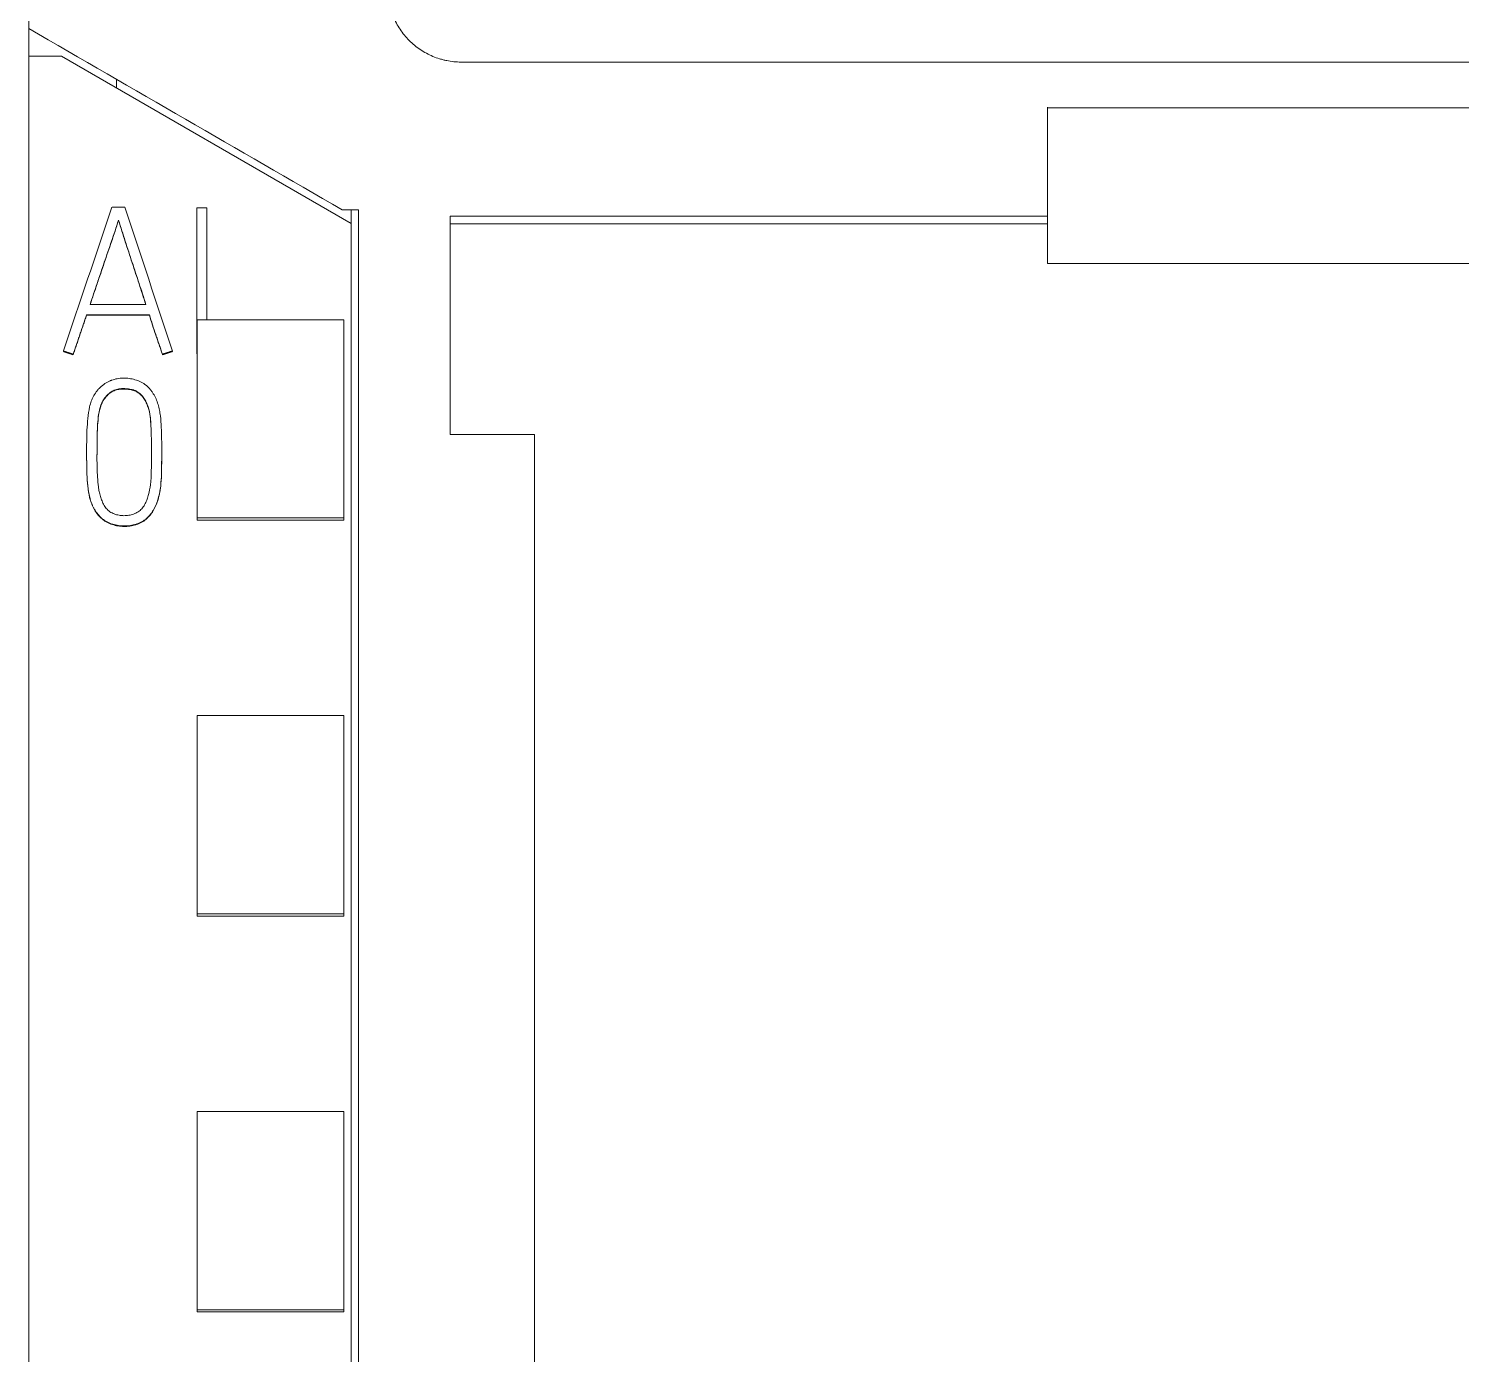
# Model space of a CAD drawing. Header units: millimetres. Extents: x 4134 to 7422, y 1400 to 3585.
# Drawn here: x 5938.25 to 5957.8, y 3342.75 to 3360.83 of the extents above; entities that cross this region are included whole.
import ezdxf

# ---------------------------------------------------------------- set-up
doc = ezdxf.new("R2010")
doc.units = ezdxf.units.MM
doc.layers.add('000-PI-Oprema', color=30, linetype='Continuous', lineweight=5)

# ---------------------------------------------------------------- blocks, each defined once
blk = doc.blocks.new('IM 155-5 PN ST - 6ES7155-5AA01-0AB0')
at = {"color": 0, "linetype": 'ByBlock', "lineweight": 0, "ltscale": 0.25}
blk.add_lwpolyline([(0, 147.007), (34.8, 147.007), (34.8, 0), (0, 0), (0, 147.007)], dxfattribs=at)
at = {"layer": '000-PI-Oprema', "color": 0, "linetype": 'ByBlock', "lineweight": 0}
blk.add_open_spline([(34.8, 8.007), (34.8, 8.859), (34.8, 10.524), (34.8, 12.857), (34.8, 14.973), (34.8, 17.743), (34.8, 21.643), (34.8, 27.557), (34.8, 37.017), (34.8, 50.127), (34.8, 67.357), (34.8, 85.999), (34.8, 103.048), (34.8, 118.245), (34.8, 128.598), (34.8, 136.94), (34.8, 141.966), (34.8, 145.414), (34.8, 147.007)], degree=3, knots=[0, 0, 0, 0, 0.018357, 0.035822, 0.050221, 0.063898, 0.09543, 0.134182, 0.191169, 0.299064, 0.416456, 0.562341, 0.701008, 0.784589, 0.890964, 0.925157, 0.965428, 1, 1, 1, 1], dxfattribs=at)
blk = doc.blocks.new('S7-1500 AI HS - 6ES7531-7NF10-0AB0')
at = {"layer": '000-PI-Oprema', "color": 0, "linetype": 'ByBlock', "lineweight": 0}
for p, q in [((0, 134.961), (0, 134.681)), ((0, 134.681), (0, 21.262)), ((0.45, 134.681), (0, 134.681)), ((0.45, 134.681), (4.4, 132.4)), ((5.9, 134.6), (28.9, 134.6)), ((1.2, 134.248), (1.2, 134.365)), ((20.9, 133.978), (13.9, 133.978)), ((1.137, 132.62), (1.314, 132.62)), ((2.293, 130.628), (2.293, 132.612)), ((2.293, 132.612), (2.432, 132.612)), ((2.432, 132.612), (2.432, 131.086)), ((4.5, 132.586), (4.278, 132.586)), ((4.5, 132.586), (4.278, 132.586)), ((4.4, 132.586), (4.4, 132.4)), ((1.225, 132.444), (1.225, 132.437)), ((4.4, 132.4), (4.4, 23.585)), ((5.75, 129.52), (5.75, 132.5)), ((13.9, 132.5), (5.75, 132.5)), ((13.9, 132.394), (5.75, 132.394)), ((13.9, 132.394), (13.9, 132.5)), ((13.9, 131.851), (13.9, 132.394)), ((20.9, 131.851), (13.9, 131.851)), ((0.837, 131.293), (1.6, 131.293)), ((0.79, 131.152), (0.79, 131.146)), ((1.647, 131.152), (0.79, 131.152)), ((0.79, 131.146), (1.647, 131.146)), ((1.647, 131.152), (1.647, 131.146)), ((2.3, 128.383), (2.3, 131.086)), ((4.3, 131.086), (2.3, 131.086)), ((4.3, 128.383), (4.3, 131.086)), ((0.474, 130.658), (0.474, 130.652)), ((0.607, 130.614), (0.607, 130.608)), ((1.825, 130.614), (1.825, 130.608)), ((1.961, 130.658), (1.961, 130.652)), ((2.293, 130.628), (2.293, 130.622)), ((2.3, 130.628), (2.293, 130.628)), ((2.293, 130.622), (2.3, 130.622)), ((6.9, 129.52), (5.75, 129.52)), ((0.791, 129.292), (0.791, 129.286)), ((1.815, 129.244), (1.815, 129.25)), ((2.3, 128.349), (2.3, 128.383)), ((4.3, 128.383), (2.3, 128.383)), ((4.3, 128.349), (2.3, 128.349)), ((4.3, 128.349), (4.3, 128.383)), ((2.3, 122.981), (2.3, 125.684)), ((4.3, 125.684), (2.3, 125.684)), ((4.3, 122.981), (4.3, 125.684)), ((2.3, 122.949), (2.3, 122.981)), ((4.3, 122.981), (2.3, 122.981)), ((4.3, 122.949), (4.3, 122.981)), ((4.3, 122.949), (2.3, 122.949)), ((2.3, 117.58), (2.3, 120.283)), ((4.3, 120.283), (2.3, 120.283)), ((4.3, 117.58), (4.3, 120.283)), ((2.3, 117.549), (2.3, 117.58)), ((4.3, 117.58), (2.3, 117.58)), ((4.3, 117.549), (2.3, 117.549)), ((4.3, 117.549), (4.3, 117.58))]:
    blk.add_line(p, q, dxfattribs=at)
at = {"layer": '000-PI-Oprema', "color": 7, "linetype": 'Continuous', "lineweight": 13}
for centre, major_axis, ratio, start_param, end_param in [((-17.883, 13.538), (337.753, 1006.406), 0.018824, 1.458513, 1.460476), ((19.571, 15.387), (-326.682, 998.393), 0.018302, 4.822113, 4.824092)]:
    blk.add_ellipse(centre, major_axis=major_axis, ratio=ratio, start_param=start_param, end_param=end_param, dxfattribs=at)
at = {"layer": '000-PI-Oprema', "color": 0, "linetype": 'ByBlock', "lineweight": 0}
for points, knots in [([(4.9, 135.6), (4.9, 135.534), (4.907, 135.47), (4.926, 135.374), (4.934, 135.343), (4.953, 135.28), (4.964, 135.249), (5.002, 135.159), (5.032, 135.101), (5.086, 135.02), (5.105, 134.993), (5.147, 134.942), (5.168, 134.917), (5.237, 134.848), (5.288, 134.807), (5.369, 134.752), (5.398, 134.735), (5.456, 134.705), (5.515, 134.677), (5.576, 134.654), (5.623, 134.64), (5.639, 134.635), (5.671, 134.627), (5.687, 134.623), (5.768, 134.607), (5.834, 134.6), (5.9, 134.6)], [0, 0, 0, 0, 0.125, 0.125, 0.1875, 0.1875, 0.25, 0.25, 0.375, 0.375, 0.4375, 0.4375, 0.5, 0.5, 0.625, 0.625, 0.6875, 0.6875, 0.75, 0.8125, 0.8125, 0.84375, 0.84375, 0.875, 0.875, 1, 1, 1, 1]), ([(4.5, 132.586), (4.5, 129.542), (4.5, 119.972), (4.5, 105.802), (4.5, 91.235), (4.5, 77.025), (4.5, 62.731), (4.5, 47.245), (4.5, 34.605), (4.5, 26.64), (4.5, 23.299)], [0, 0, 0, 0, 0.083934, 0.263736, 0.389889, 0.484142, 0.653794, 0.78188, 0.908517, 1, 1, 1, 1]), ([(1.225, 132.444), (1.209, 132.396), (1.194, 132.347), (1.162, 132.251), (1.146, 132.203), (1.097, 132.06), (1.064, 131.964), (0.999, 131.773), (0.966, 131.677), (0.902, 131.485), (0.869, 131.389), (0.837, 131.293)], [0, 0, 0, 0, 0.125, 0.125, 0.25, 0.25, 0.5, 0.5, 0.75, 0.75, 1, 1, 1, 1]), ([(0.839, 131.293), (0.871, 131.387), (0.902, 131.481), (0.966, 131.67), (0.999, 131.766), (1.064, 131.958), (1.097, 132.054), (1.146, 132.197), (1.162, 132.245), (1.194, 132.341), (1.209, 132.389), (1.225, 132.437)], [0, 0, 0, 0, 0.245947, 0.245947, 0.497298, 0.497298, 0.748649, 0.748649, 0.874324, 0.874324, 1, 1, 1, 1]), ([(1.6, 131.293), (1.569, 131.389), (1.538, 131.485), (1.475, 131.677), (1.444, 131.772), (1.381, 131.964), (1.349, 132.06), (1.303, 132.204), (1.287, 132.252), (1.257, 132.348), (1.241, 132.396), (1.225, 132.444)], [0, 0, 0, 0, 0.25, 0.25, 0.5, 0.5, 0.75, 0.75, 0.875, 0.875, 1, 1, 1, 1]), ([(1.225, 132.437), (1.241, 132.389), (1.257, 132.341), (1.287, 132.245), (1.303, 132.197), (1.349, 132.054), (1.381, 131.958), (1.444, 131.766), (1.475, 131.67), (1.537, 131.481), (1.568, 131.387), (1.598, 131.293)], [0, 0, 0, 0, 0.125676, 0.125676, 0.251351, 0.251351, 0.502702, 0.502702, 0.754053, 0.754053, 1, 1, 1, 1]), ([(1.825, 130.614), (1.818, 130.637), (1.81, 130.659), (1.796, 130.704), (1.788, 130.726), (1.772, 130.771), (1.764, 130.793), (1.749, 130.838), (1.742, 130.86), (1.719, 130.927), (1.704, 130.972), (1.675, 131.062), (1.661, 131.107), (1.647, 131.152)], [0, 0, 0, 0, 0.125, 0.125, 0.25, 0.25, 0.375, 0.375, 0.5, 0.5, 0.75, 0.75, 1, 1, 1, 1]), ([(1.647, 131.146), (1.661, 131.101), (1.675, 131.056), (1.704, 130.966), (1.719, 130.921), (1.742, 130.854), (1.749, 130.832), (1.764, 130.787), (1.772, 130.765), (1.788, 130.72), (1.796, 130.698), (1.81, 130.653), (1.818, 130.631), (1.825, 130.608)], [0, 0, 0, 0, 0.25, 0.25, 0.5, 0.5, 0.625, 0.625, 0.75, 0.75, 0.875, 0.875, 1, 1, 1, 1]), ([(1.132, 130.26), (1.157, 130.269), (1.183, 130.276), (1.236, 130.286), (1.263, 130.288), (1.317, 130.289), (1.344, 130.288), (1.398, 130.28), (1.424, 130.275), (1.476, 130.259), (1.501, 130.25), (1.538, 130.232), (1.55, 130.226), (1.573, 130.212), (1.584, 130.205), (1.616, 130.18), (1.636, 130.162), (1.662, 130.131), (1.67, 130.121), (1.686, 130.099), (1.694, 130.088), (1.714, 130.053), (1.727, 130.03), (1.748, 129.981), (1.757, 129.955), (1.769, 129.917), (1.772, 129.904), (1.779, 129.878), (1.788, 129.839), (1.802, 129.748), (1.807, 129.669), (1.812, 129.563), (1.813, 129.511), (1.815, 129.405), (1.815, 129.352), (1.815, 129.246), (1.815, 129.141), (1.813, 129.035), (1.81, 128.93), (1.807, 128.877), (1.796, 128.772), (1.788, 128.72), (1.77, 128.655), (1.767, 128.642), (1.759, 128.616), (1.754, 128.603), (1.74, 128.566), (1.729, 128.541), (1.711, 128.505), (1.704, 128.493), (1.69, 128.47), (1.683, 128.459), (1.659, 128.426), (1.642, 128.406), (1.613, 128.378), (1.603, 128.369), (1.581, 128.353), (1.57, 128.345), (1.535, 128.324), (1.511, 128.312), (1.473, 128.298), (1.46, 128.294), (1.434, 128.287), (1.421, 128.283), (1.381, 128.276), (1.354, 128.273), (1.3, 128.271), (1.273, 128.272), (1.219, 128.278), (1.192, 128.283), (1.153, 128.293), (1.14, 128.297), (1.115, 128.307), (1.102, 128.312), (1.065, 128.329), (1.042, 128.343), (1.009, 128.367), (0.999, 128.375), (0.978, 128.393), (0.969, 128.403), (0.942, 128.433), (0.925, 128.455), (0.903, 128.489), (0.897, 128.501), (0.884, 128.524), (0.878, 128.536), (0.861, 128.573), (0.852, 128.598), (0.84, 128.637), (0.836, 128.65), (0.83, 128.676), (0.827, 128.689), (0.818, 128.728), (0.814, 128.755), (0.796, 128.887), (0.794, 128.994), (0.791, 129.154), (0.791, 129.207), (0.791, 129.314), (0.791, 129.367), (0.792, 129.474), (0.793, 129.527), (0.798, 129.634), (0.802, 129.687), (0.813, 129.792), (0.82, 129.845), (0.838, 129.923), (0.845, 129.949), (0.859, 129.988), (0.864, 130.001), (0.876, 130.026), (0.882, 130.038), (0.901, 130.073), (0.917, 130.096), (0.943, 130.128), (0.952, 130.138), (0.971, 130.158), (0.981, 130.167), (1.012, 130.194), (1.034, 130.21), (1.069, 130.231), (1.081, 130.238), (1.1, 130.247), (1.109, 130.251), (1.119, 130.255), (1.125, 130.257), (1.129, 130.259), (1.132, 130.26)], [0, 0, 0, 0, 0.015625, 0.015625, 0.03125, 0.03125, 0.046875, 0.046875, 0.0625, 0.0625, 0.078125, 0.078125, 0.085937, 0.085937, 0.09375, 0.09375, 0.109375, 0.109375, 0.117187, 0.117187, 0.125, 0.125, 0.140625, 0.140625, 0.15625, 0.15625, 0.164062, 0.164062, 0.171875, 0.1875, 0.21875, 0.21875, 0.25, 0.25, 0.28125, 0.28125, 0.3125, 0.34375, 0.34375, 0.375, 0.375, 0.40625, 0.40625, 0.414062, 0.414062, 0.421875, 0.421875, 0.4375, 0.4375, 0.445312, 0.445312, 0.453125, 0.453125, 0.46875, 0.46875, 0.476562, 0.476562, 0.484375, 0.484375, 0.5, 0.5, 0.507812, 0.507812, 0.515625, 0.515625, 0.53125, 0.53125, 0.546875, 0.546875, 0.5625, 0.5625, 0.570312, 0.570312, 0.578125, 0.578125, 0.59375, 0.59375, 0.601562, 0.601562, 0.609375, 0.609375, 0.625, 0.625, 0.632812, 0.632812, 0.640625, 0.640625, 0.65625, 0.65625, 0.664062, 0.664062, 0.671875, 0.671875, 0.6875, 0.6875, 0.75, 0.75, 0.78125, 0.78125, 0.8125, 0.8125, 0.84375, 0.84375, 0.875, 0.875, 0.90625, 0.90625, 0.921875, 0.921875, 0.929687, 0.929687, 0.9375, 0.9375, 0.953125, 0.953125, 0.960937, 0.960937, 0.96875, 0.96875, 0.984375, 0.984375, 0.992187, 0.992187, 0.996094, 0.998047, 0.998047, 1, 1, 1, 1]), ([(1.475, 130.108), (1.495, 130.097), (1.512, 130.083), (1.544, 130.052), (1.559, 130.034), (1.584, 129.997), (1.595, 129.978), (1.614, 129.938), (1.622, 129.917), (1.643, 129.853), (1.652, 129.81), (1.661, 129.744), (1.663, 129.722), (1.666, 129.677), (1.667, 129.655), (1.673, 129.544), (1.675, 129.455), (1.677, 129.277), (1.676, 129.188), (1.674, 129.054), (1.673, 128.987), (1.67, 128.921), (1.666, 128.876), (1.664, 128.854), (1.655, 128.788), (1.648, 128.744), (1.631, 128.68), (1.625, 128.658), (1.609, 128.616), (1.601, 128.596), (1.585, 128.566), (1.58, 128.556), (1.568, 128.537), (1.561, 128.528), (1.54, 128.502), (1.524, 128.486), (1.497, 128.466), (1.488, 128.46), (1.468, 128.449), (1.458, 128.444), (1.437, 128.435), (1.427, 128.432), (1.405, 128.425), (1.394, 128.422), (1.361, 128.416), (1.339, 128.413), (1.306, 128.412), (1.294, 128.412), (1.272, 128.413), (1.261, 128.414), (1.227, 128.419), (1.206, 128.423), (1.173, 128.434), (1.163, 128.438), (1.142, 128.447), (1.122, 128.457), (1.104, 128.469), (1.086, 128.483), (1.077, 128.491), (1.062, 128.507), (1.055, 128.515), (1.041, 128.533), (1.035, 128.543), (1.018, 128.572), (1.009, 128.592), (0.992, 128.633), (0.985, 128.654), (0.972, 128.697), (0.967, 128.719), (0.958, 128.762), (0.947, 128.827), (0.942, 128.893), (0.934, 129.024), (0.932, 129.111), (0.932, 129.243), (0.933, 129.287), (0.933, 129.375), (0.933, 129.419), (0.934, 129.507), (0.936, 129.551), (0.939, 129.639), (0.942, 129.682), (0.951, 129.77), (0.957, 129.814), (0.969, 129.867), (0.972, 129.878), (0.979, 129.899), (0.982, 129.909), (0.994, 129.94), (1.003, 129.96), (1.024, 129.998), (1.037, 130.017), (1.065, 130.051), (1.08, 130.066), (1.105, 130.088), (1.114, 130.094), (1.133, 130.107), (1.142, 130.112), (1.162, 130.122), (1.172, 130.126), (1.194, 130.133), (1.204, 130.136), (1.237, 130.143), (1.259, 130.145), (1.292, 130.146), (1.303, 130.146), (1.325, 130.145), (1.336, 130.144), (1.369, 130.141), (1.391, 130.137), (1.423, 130.129), (1.434, 130.126), (1.45, 130.12), (1.457, 130.116), (1.465, 130.113), (1.47, 130.11), (1.472, 130.109), (1.475, 130.108)], [0, 0, 0, 0, 0.015625, 0.015625, 0.03125, 0.03125, 0.046875, 0.046875, 0.0625, 0.0625, 0.09375, 0.09375, 0.109375, 0.109375, 0.125, 0.125, 0.1875, 0.1875, 0.25, 0.25, 0.28125, 0.296875, 0.296875, 0.3125, 0.3125, 0.34375, 0.34375, 0.359375, 0.359375, 0.375, 0.375, 0.382813, 0.382813, 0.390625, 0.390625, 0.40625, 0.40625, 0.414063, 0.414063, 0.421875, 0.421875, 0.429688, 0.429688, 0.4375, 0.4375, 0.453125, 0.453125, 0.460938, 0.460938, 0.46875, 0.46875, 0.484375, 0.484375, 0.492188, 0.492188, 0.5, 0.507813, 0.507813, 0.515625, 0.515625, 0.523438, 0.523438, 0.53125, 0.53125, 0.546875, 0.546875, 0.5625, 0.5625, 0.578125, 0.578125, 0.59375, 0.625, 0.625, 0.6875, 0.6875, 0.71875, 0.71875, 0.75, 0.75, 0.78125, 0.78125, 0.8125, 0.8125, 0.84375, 0.84375, 0.851563, 0.851563, 0.859375, 0.859375, 0.875, 0.875, 0.890625, 0.890625, 0.90625, 0.90625, 0.914063, 0.914063, 0.921875, 0.921875, 0.929688, 0.929688, 0.9375, 0.9375, 0.953125, 0.953125, 0.960938, 0.960938, 0.96875, 0.96875, 0.984375, 0.984375, 0.992188, 0.992188, 0.996094, 0.998047, 0.998047, 1, 1, 1, 1]), ([(1.475, 130.101), (1.455, 130.112), (1.434, 130.12), (1.402, 130.128), (1.391, 130.13), (1.369, 130.134), (1.358, 130.136), (1.324, 130.139), (1.302, 130.14), (1.257, 130.139), (1.235, 130.136), (1.202, 130.129), (1.191, 130.126), (1.17, 130.119), (1.16, 130.114), (1.14, 130.104), (1.13, 130.099), (1.111, 130.086), (1.102, 130.079), (1.085, 130.065), (1.077, 130.057), (1.062, 130.041), (1.054, 130.032), (1.033, 130.006), (1.021, 129.987), (1.005, 129.958), (1, 129.948), (0.991, 129.927), (0.987, 129.917), (0.976, 129.885), (0.97, 129.864), (0.955, 129.799), (0.95, 129.755), (0.942, 129.667), (0.939, 129.623), (0.935, 129.534), (0.934, 129.49), (0.933, 129.401), (0.933, 129.357), (0.933, 129.274), (0.932, 129.235), (0.932, 129.196)], [0, 0, 0, 0, 0.050638, 0.050638, 0.075957, 0.075957, 0.101276, 0.101276, 0.151914, 0.151914, 0.202552, 0.202552, 0.227871, 0.227871, 0.25319, 0.25319, 0.278509, 0.278509, 0.303828, 0.303828, 0.329147, 0.329147, 0.354466, 0.354466, 0.405104, 0.405104, 0.430423, 0.430423, 0.455742, 0.455742, 0.50638, 0.50638, 0.607656, 0.607656, 0.708933, 0.708933, 0.810209, 0.810209, 0.911485, 0.911485, 1, 1, 1, 1]), ([(1.676, 129.292), (1.676, 129.317), (1.676, 129.342), (1.675, 129.455), (1.672, 129.544), (1.666, 129.676), (1.663, 129.72), (1.652, 129.808), (1.643, 129.851), (1.622, 129.913), (1.613, 129.933), (1.599, 129.963), (1.594, 129.973), (1.583, 129.992), (1.571, 130.011), (1.558, 130.028), (1.544, 130.045), (1.536, 130.054), (1.52, 130.069), (1.512, 130.077), (1.498, 130.087), (1.494, 130.09), (1.485, 130.096), (1.48, 130.099), (1.475, 130.101)], [0, 0, 0, 0, 0.086827, 0.086827, 0.391218, 0.391218, 0.543414, 0.543414, 0.695609, 0.695609, 0.771707, 0.771707, 0.809756, 0.809756, 0.847805, 0.885853, 0.885853, 0.923902, 0.923902, 0.961951, 0.961951, 0.980976, 0.980976, 1, 1, 1, 1]), ([(6.9, 129.52), (6.9, 127.497), (6.9, 118.948), (6.9, 105.802), (6.9, 91.235), (6.9, 77.025), (6.9, 62.731), (6.9, 47.245), (6.9, 34.486), (6.9, 25.605), (6.9, 21.348), (6.9, 20.55)], [0, 0, 0, 0, 0.055935, 0.236292, 0.362833, 0.457376, 0.627551, 0.756032, 0.883059, 0.978086, 1, 1, 1, 1]), ([(0.791, 129.286), (0.791, 129.223), (0.791, 129.16), (0.793, 129.044), (0.794, 128.991), (0.799, 128.884), (0.803, 128.83), (0.817, 128.724), (0.827, 128.671), (0.847, 128.607), (0.851, 128.595), (0.861, 128.569), (0.866, 128.557), (0.882, 128.52), (0.895, 128.497), (0.916, 128.463), (0.923, 128.452), (0.939, 128.431), (0.948, 128.42), (0.975, 128.39), (0.995, 128.372), (1.027, 128.347), (1.038, 128.34), (1.061, 128.326), (1.073, 128.32), (1.109, 128.302), (1.135, 128.293), (1.174, 128.282), (1.187, 128.278), (1.213, 128.273), (1.227, 128.271), (1.267, 128.266), (1.294, 128.265), (1.334, 128.266), (1.348, 128.267), (1.375, 128.269), (1.388, 128.271), (1.428, 128.278), (1.454, 128.285), (1.492, 128.299), (1.504, 128.304), (1.529, 128.315), (1.541, 128.321), (1.575, 128.342), (1.597, 128.358), (1.627, 128.385), (1.637, 128.395), (1.655, 128.415), (1.671, 128.436), (1.686, 128.458), (1.701, 128.481), (1.707, 128.493), (1.726, 128.529), (1.737, 128.553), (1.756, 128.603), (1.765, 128.628), (1.779, 128.68), (1.785, 128.706), (1.795, 128.759), (1.798, 128.785), (1.807, 128.865), (1.81, 128.918), (1.813, 129.024), (1.814, 129.077), (1.815, 129.168), (1.815, 129.206), (1.815, 129.244)], [0, 0, 0, 0, 0.073866, 0.073866, 0.136839, 0.136839, 0.199811, 0.199811, 0.262783, 0.262783, 0.278526, 0.278526, 0.29427, 0.29427, 0.325756, 0.325756, 0.341499, 0.341499, 0.357242, 0.357242, 0.388728, 0.388728, 0.404471, 0.404471, 0.420214, 0.420214, 0.4517, 0.4517, 0.467443, 0.467443, 0.483186, 0.483186, 0.514673, 0.514673, 0.530416, 0.530416, 0.546159, 0.546159, 0.577645, 0.577645, 0.593388, 0.593388, 0.609131, 0.609131, 0.640617, 0.640617, 0.65636, 0.65636, 0.672103, 0.687846, 0.687846, 0.703589, 0.703589, 0.735076, 0.735076, 0.766562, 0.766562, 0.798048, 0.798048, 0.829534, 0.829534, 0.892506, 0.892506, 0.955479, 0.955479, 1, 1, 1, 1])]:
    blk.add_open_spline(points, degree=3, knots=knots, dxfattribs=at)
for points in [[(4.278, 132.586), (2.852, 133.409), (1.426, 134.232), (0, 135.056)], [(13.9, 133.984), (13.9, 133.489), (13.9, 132.995), (13.9, 132.5)]]:
    blk.add_open_spline(points, degree=3, dxfattribs=at)
for points, weights in [([(0.79, 131.152), (0.698, 130.883), (0.607, 130.614)], [0.500000008539, 0.499999991461, 0.500000008539]), ([(0.607, 130.608), (0.698, 130.877), (0.79, 131.146)], [0.500000007367, 0.499999992633, 0.500000007367]), ([(0.607, 130.614), (0.54, 130.636), (0.474, 130.658)], [0.499999252848, 0.500000747152, 0.499999252848]), ([(0.474, 130.652), (0.54, 130.63), (0.607, 130.608)], [0.499999519132, 0.500000480868, 0.499999519132]), ([(1.961, 130.658), (1.893, 130.636), (1.825, 130.614)], [0.499998878343, 0.500001121657, 0.499998878343]), ([(1.825, 130.608), (1.893, 130.63), (1.961, 130.652)], [0.50000123115, 0.49999876885, 0.50000123115])]:
    blk.add_rational_spline(points, weights, degree=2, dxfattribs=at)

msp = doc.modelspace()

# ---------------------------------------------------------------- block references
at = {"layer": '000-PI-Oprema', "color": 0, "linetype": 'ByBlock', "lineweight": 0}
for name, p in [('IM 155-5 PN ST - 6ES7155-5AA01-0AB0', (5903.448, 3225.778)), ('S7-1500 AI HS - 6ES7531-7NF10-0AB0', (5938.248, 3225.778))]:
    msp.add_blockref(name, p, dxfattribs=at)

doc.saveas('drawing.dxf')
